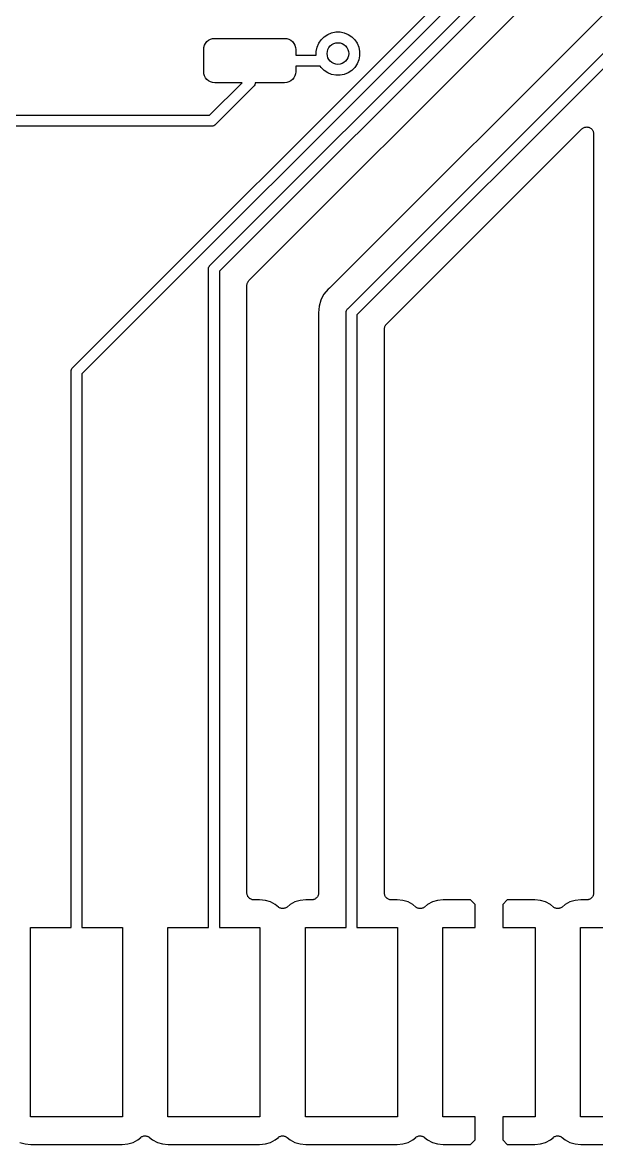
# Model space of a CAD drawing. Extents: x 2.15 to 10.02, y -5.18 to -1.32.
# Drawn here: x 2.562 to 2.979, y -3.639 to -2.823 of the extents above; entities that cross this region are included whole.
import ezdxf

# ---------------------------------------------------------------- set-up
doc = ezdxf.new("R2010")
doc.units = 0
doc.header["$MEASUREMENT"] = 0
doc.layers.add('BLACK', color=7, linetype='CONTINUOUS')

msp = doc.modelspace()

# ---------------------------------------------------------------- linework, layer by layer
at = {"layer": 'BLACK', "linetype": 'CONTINUOUS'}
for p, q in [((2.79853, -3.03128), (3.73543, -2.09438)), ((3.74202, -2.09893), (2.80512, -3.03583)), ((2.59853, -3.07409), (2.88465, -2.78798)), ((2.89123, -2.79253), (2.60512, -3.07864)), ((2.69853, -2.99951), (2.90039, -2.79765)), ((3.00552, -2.79601), (2.78526, -3.01627)), ((2.90698, -2.8022), (2.70512, -3.00406)), ((2.72658, -3.01088), (2.92025, -2.81721)), ((2.7813, -2.83344), (2.78388, -2.83171)), ((2.78388, -2.83171), (2.78674, -2.83053)), ((2.78674, -2.83053), (2.78979, -2.82992)), ((2.78979, -2.82992), (2.79289, -2.82992)), ((2.79289, -2.82992), (2.79593, -2.83053)), ((2.79593, -2.83053), (2.7988, -2.83171)), ((2.7988, -2.83171), (2.80138, -2.83344)), ((2.69386, -2.84114), (2.69432, -2.83963)), ((2.69432, -2.83963), (2.69506, -2.83823)), ((2.69506, -2.83823), (2.69606, -2.83701)), ((2.69606, -2.83701), (2.69729, -2.83601)), ((2.69729, -2.83601), (2.69868, -2.83526)), ((2.69868, -2.83526), (2.7002, -2.8348)), ((2.7002, -2.8348), (2.70177, -2.83465)), ((2.70177, -2.83465), (2.75256, -2.83465)), ((2.75256, -2.83465), (2.75413, -2.8348)), ((2.75413, -2.8348), (2.75565, -2.83526)), ((2.75565, -2.83526), (2.75704, -2.83601)), ((2.75704, -2.83601), (2.75827, -2.83701)), ((2.75827, -2.83701), (2.75927, -2.83823)), ((2.75927, -2.83823), (2.76002, -2.83963)), ((2.76002, -2.83963), (2.76047, -2.84114)), ((2.7762, -2.84108), (2.77738, -2.83821)), ((2.77738, -2.83821), (2.77911, -2.83563)), ((2.77911, -2.83563), (2.7813, -2.83344)), ((2.80138, -2.83344), (2.80357, -2.83563)), ((2.80357, -2.83563), (2.80529, -2.83821)), ((2.80529, -2.83821), (2.80648, -2.84108)), ((2.6937, -2.84272), (2.69386, -2.84114)), ((2.6937, -2.85886), (2.6937, -2.84272)), ((2.76047, -2.84114), (2.76063, -2.84272)), ((2.76063, -2.84272), (2.76063, -2.84685)), ((2.76063, -2.84685), (2.77559, -2.84685)), ((2.77559, -2.84412), (2.7762, -2.84108)), ((2.77559, -2.84685), (2.77559, -2.84412)), ((2.80648, -2.84108), (2.80709, -2.84412)), ((2.80709, -2.84722), (2.80648, -2.85026)), ((2.80709, -2.84412), (2.80709, -2.84722)), ((2.77845, -2.85472), (2.76063, -2.85472)), ((2.76063, -2.85472), (2.76063, -2.85886)), ((2.77911, -2.85571), (2.77845, -2.85472)), ((2.7813, -2.8579), (2.77911, -2.85571)), ((2.80357, -2.85571), (2.80138, -2.8579)), ((2.80529, -2.85313), (2.80357, -2.85571)), ((2.80648, -2.85026), (2.80529, -2.85313)), ((2.69386, -2.86043), (2.6937, -2.85886)), ((2.69432, -2.86195), (2.69386, -2.86043)), ((2.69506, -2.86334), (2.69432, -2.86195)), ((2.69606, -2.86457), (2.69506, -2.86334)), ((2.69729, -2.86557), (2.69606, -2.86457)), ((2.75827, -2.86457), (2.75704, -2.86557)), ((2.75927, -2.86334), (2.75827, -2.86457)), ((2.76002, -2.86195), (2.75927, -2.86334)), ((2.76047, -2.86043), (2.76002, -2.86195)), ((2.76063, -2.85886), (2.76047, -2.86043)), ((2.78388, -2.85962), (2.7813, -2.8579)), ((2.78674, -2.86081), (2.78388, -2.85962)), ((2.78979, -2.86142), (2.78674, -2.86081)), ((2.79289, -2.86142), (2.78979, -2.86142)), ((2.79593, -2.86081), (2.79289, -2.86142)), ((2.7988, -2.85962), (2.79593, -2.86081)), ((2.80138, -2.8579), (2.7988, -2.85962)), ((2.69868, -2.86631), (2.69729, -2.86557)), ((2.69798, -2.89055), (2.7216, -2.86693)), ((2.7002, -2.86677), (2.69868, -2.86631)), ((2.70177, -2.86693), (2.7002, -2.86677)), ((2.7216, -2.86693), (2.70177, -2.86693)), ((2.72981, -2.86985), (2.70253, -2.89714)), ((2.72996, -2.86973), (2.72981, -2.86985)), ((2.73045, -2.86913), (2.72996, -2.86973)), ((2.73082, -2.86844), (2.73045, -2.86913)), ((2.73093, -2.86808), (2.73082, -2.86844)), ((2.73105, -2.8677), (2.73093, -2.86808)), ((2.7311, -2.86712), (2.73105, -2.86763)), ((2.73105, -2.86763), (2.73105, -2.8677)), ((2.73112, -2.86693), (2.7311, -2.86712)), ((2.7311, -2.86712), (2.7311, -2.86712)), ((2.75256, -2.86693), (2.73112, -2.86693)), ((2.75413, -2.86677), (2.75256, -2.86693)), ((2.75565, -2.86631), (2.75413, -2.86677)), ((2.75704, -2.86557), (2.75565, -2.86631)), ((2.46738, -2.89055), (2.69798, -2.89055)), ((2.70112, -2.89814), (2.70038, -2.89837)), ((2.7018, -2.89778), (2.70112, -2.89814)), ((2.7024, -2.89729), (2.7018, -2.89778)), ((2.70253, -2.89714), (2.7024, -2.89729)), ((2.69941, -2.89843), (2.46594, -2.89843)), ((2.69961, -2.89844), (2.69941, -2.89843)), ((2.6998, -2.89843), (2.69961, -2.89844)), ((2.70038, -2.89837), (2.6998, -2.89843)), ((2.6998, -2.89843), (2.6998, -2.89843)), ((2.82658, -3.04265), (2.96871, -2.90052)), ((2.96871, -2.90052), (2.96875, -2.90048)), ((2.96875, -2.90048), (2.96876, -2.90047)), ((2.96875, -2.90048), (2.96875, -2.90048)), ((2.96875, -2.90048), (2.96875, -2.90048)), ((2.96876, -2.90047), (2.96914, -2.90017)), ((2.96914, -2.90017), (2.96951, -2.89987)), ((2.96951, -2.89987), (2.96952, -2.89986)), ((2.96951, -2.89987), (2.96951, -2.89987)), ((2.96952, -2.89986), (2.96995, -2.89964)), ((2.96995, -2.89964), (2.97037, -2.89942)), ((2.97037, -2.89942), (2.97038, -2.89942)), ((2.97038, -2.89942), (2.97039, -2.89941)), ((2.97039, -2.89941), (2.97085, -2.89928)), ((2.97085, -2.89928), (2.97131, -2.89915)), ((2.97131, -2.89915), (2.97132, -2.89914)), ((2.97132, -2.89914), (2.9718, -2.8991)), ((2.97132, -2.89914), (2.97132, -2.89914)), ((2.9718, -2.8991), (2.97228, -2.89906)), ((2.97228, -2.89906), (2.97229, -2.89906)), ((2.97229, -2.89906), (2.9723, -2.89906)), ((2.9723, -2.89906), (2.97277, -2.89911)), ((2.97277, -2.89911), (2.97325, -2.89916)), ((2.97325, -2.89916), (2.97326, -2.89916)), ((2.97326, -2.89916), (2.97327, -2.89916)), ((2.97327, -2.89916), (2.97372, -2.8993)), ((2.97372, -2.8993), (2.97418, -2.89945)), ((2.97418, -2.89945), (2.97419, -2.89945)), ((2.97419, -2.89945), (2.9742, -2.89945)), ((2.9742, -2.89945), (2.97461, -2.89968)), ((2.97461, -2.89968), (2.97504, -2.89991)), ((2.97504, -2.89991), (2.97505, -2.89992)), ((2.97505, -2.89992), (2.97505, -2.89992)), ((2.97505, -2.89992), (2.97541, -2.90022)), ((2.97541, -2.90022), (2.97579, -2.90053)), ((2.97579, -2.90053), (2.9758, -2.90054)), ((2.9758, -2.90054), (2.9758, -2.90055)), ((2.9758, -2.90055), (2.9761, -2.90091)), ((2.9761, -2.90091), (2.97641, -2.90129)), ((2.97641, -2.90129), (2.97641, -2.9013)), ((2.97641, -2.9013), (2.97642, -2.9013)), ((2.97642, -2.9013), (2.97664, -2.90172)), ((2.97664, -2.90172), (2.97687, -2.90215)), ((2.97687, -2.90215), (2.97687, -2.90216)), ((2.97687, -2.90216), (2.97687, -2.90217)), ((2.97687, -2.90217), (2.97701, -2.90262)), ((2.97701, -2.90262), (2.97715, -2.90309)), ((2.97715, -2.90309), (2.97715, -2.90309)), ((2.97715, -2.90309), (2.97715, -2.9031)), ((2.97715, -2.9031), (2.9772, -2.90358)), ((2.9772, -2.90358), (2.97724, -2.90406)), ((2.97724, -2.90406), (2.97724, -3.45638)), ((2.69723, -3.00243), (2.6973, -3.00166)), ((2.69724, -3.00262), (2.69723, -3.00243)), ((2.69724, -3.4815), (2.69724, -3.00262)), ((2.6973, -3.00166), (2.69753, -3.00092)), ((2.69753, -3.00092), (2.69789, -3.00023)), ((2.69789, -3.00023), (2.69801, -3.00009)), ((2.69801, -3.00009), (2.69838, -2.99963)), ((2.69838, -2.99963), (2.69853, -2.99951)), ((2.70512, -3.00406), (2.70512, -3.4815)), ((2.72551, -3.01247), (2.72552, -3.01245)), ((2.72552, -3.01245), (2.72575, -3.01204)), ((2.72575, -3.01204), (2.72596, -3.01163)), ((2.72596, -3.01163), (2.72598, -3.01161)), ((2.72598, -3.01161), (2.72599, -3.01159)), ((2.72599, -3.01159), (2.72629, -3.01124)), ((2.72629, -3.01124), (2.72658, -3.01088)), ((2.72512, -3.01435), (2.72517, -3.01389)), ((2.72512, -3.0144), (2.72512, -3.01435)), ((2.72512, -3.01442), (2.72512, -3.0144)), ((2.72512, -3.0144), (2.72512, -3.0144)), ((2.72512, -3.0144), (2.72512, -3.0144)), ((2.72512, -3.45638), (2.72512, -3.01442)), ((2.72517, -3.01389), (2.72522, -3.01343)), ((2.72522, -3.0134), (2.72523, -3.01338)), ((2.72522, -3.01343), (2.72522, -3.0134)), ((2.72523, -3.01338), (2.72537, -3.01293)), ((2.72537, -3.01293), (2.7255, -3.01249)), ((2.7255, -3.01249), (2.72551, -3.01247)), ((2.78417, -3.01719), (2.78118, -3.02083)), ((2.7849, -3.0166), (2.78417, -3.01719)), ((2.78505, -3.01645), (2.7849, -3.0166)), ((2.78521, -3.01631), (2.78505, -3.01645)), ((2.78526, -3.01627), (2.78521, -3.01631)), ((2.77896, -3.02499), (2.77759, -3.0295)), ((2.77902, -3.02487), (2.77896, -3.02499)), ((2.78118, -3.02083), (2.77902, -3.02487)), ((2.77902, -3.02487), (2.77902, -3.02487)), ((2.77759, -3.0295), (2.77713, -3.0342)), ((2.77713, -3.0342), (2.77722, -3.03513)), ((2.77722, -3.03513), (2.77723, -3.0352)), ((2.77723, -3.0352), (2.77722, -3.03541)), ((2.77722, -3.03541), (2.77724, -3.03562)), ((2.77724, -3.03562), (2.77724, -3.45638)), ((2.79723, -3.0342), (2.7973, -3.03342)), ((2.79724, -3.03439), (2.79723, -3.0342)), ((2.79724, -3.4815), (2.79724, -3.03439)), ((2.7973, -3.03342), (2.79753, -3.03268)), ((2.79753, -3.03268), (2.79789, -3.032)), ((2.79789, -3.032), (2.79812, -3.03172)), ((2.79812, -3.03172), (2.79838, -3.0314)), ((2.79838, -3.0314), (2.79853, -3.03128)), ((2.80512, -3.03583), (2.80512, -3.4815)), ((2.82523, -3.04514), (2.82537, -3.0447)), ((2.82537, -3.0447), (2.8255, -3.04426)), ((2.8255, -3.04426), (2.82551, -3.04424)), ((2.82551, -3.04424), (2.82552, -3.04421)), ((2.82552, -3.04421), (2.82575, -3.04381)), ((2.82575, -3.04381), (2.82596, -3.0434)), ((2.82596, -3.0434), (2.82598, -3.04338)), ((2.82598, -3.04338), (2.82599, -3.04336)), ((2.82599, -3.04336), (2.82629, -3.04301)), ((2.82629, -3.04301), (2.82658, -3.04265)), ((2.82512, -3.04611), (2.82517, -3.04565)), ((2.82512, -3.04616), (2.82512, -3.04611)), ((2.82512, -3.04617), (2.82512, -3.04616)), ((2.82512, -3.04618), (2.82512, -3.04617)), ((2.82512, -3.04617), (2.82512, -3.04617)), ((2.82512, -3.45638), (2.82512, -3.04618)), ((2.82517, -3.04565), (2.82522, -3.04519)), ((2.82522, -3.04517), (2.82523, -3.04514)), ((2.82522, -3.04519), (2.82522, -3.04517)), ((2.59723, -3.07701), (2.5973, -3.07624)), ((2.59724, -3.0772), (2.59723, -3.07701)), ((2.59724, -3.4815), (2.59724, -3.0772)), ((2.5973, -3.07624), (2.59753, -3.07549)), ((2.59753, -3.07549), (2.59789, -3.07481)), ((2.59789, -3.07481), (2.59805, -3.07462)), ((2.59805, -3.07462), (2.59838, -3.07421)), ((2.59838, -3.07421), (2.59853, -3.07409)), ((2.60512, -3.07864), (2.60512, -3.4815)), ((2.72516, -3.45684), (2.72512, -3.45638)), ((2.72521, -3.45731), (2.72516, -3.45684)), ((2.72521, -3.45733), (2.72521, -3.45731)), ((2.72521, -3.45735), (2.72521, -3.45733)), ((2.72535, -3.4578), (2.72521, -3.45735)), ((2.72548, -3.45825), (2.72535, -3.4578)), ((2.72549, -3.45826), (2.72548, -3.45825)), ((2.7255, -3.45828), (2.72549, -3.45826)), ((2.72572, -3.4587), (2.7255, -3.45828)), ((2.72593, -3.45911), (2.72572, -3.4587)), ((2.72595, -3.45913), (2.72593, -3.45911)), ((2.72595, -3.45914), (2.72595, -3.45913)), ((2.72625, -3.45951), (2.72595, -3.45914)), ((2.72655, -3.45987), (2.72625, -3.45951)), ((2.72656, -3.45988), (2.72655, -3.45987)), ((2.72657, -3.4599), (2.72656, -3.45988)), ((2.72693, -3.4602), (2.72657, -3.4599)), ((2.72729, -3.4605), (2.72693, -3.4602)), ((2.72731, -3.46051), (2.72729, -3.4605)), ((2.72732, -3.46052), (2.72731, -3.46051)), ((2.72774, -3.46074), (2.72732, -3.46052)), ((2.72815, -3.46097), (2.72774, -3.46074)), ((2.72817, -3.46098), (2.72815, -3.46097)), ((2.72818, -3.46098), (2.72817, -3.46098)), ((2.72863, -3.46112), (2.72818, -3.46098)), ((2.72908, -3.46127), (2.72863, -3.46112)), ((2.7291, -3.46127), (2.72908, -3.46127)), ((2.72911, -3.46127), (2.7291, -3.46127)), ((2.72958, -3.46132), (2.72911, -3.46127)), ((2.73005, -3.46137), (2.72958, -3.46132)), ((2.73008, -3.46137), (2.73005, -3.46137)), ((2.73012, -3.46138), (2.73008, -3.46137)), ((2.73008, -3.46137), (2.73008, -3.46137)), ((2.73008, -3.46137), (2.73008, -3.46137)), ((2.7344, -3.46138), (2.73012, -3.46138)), ((2.73857, -3.46179), (2.7344, -3.46138)), ((2.76796, -3.46138), (2.7638, -3.46179)), ((2.77224, -3.46138), (2.76796, -3.46138)), ((2.77271, -3.46133), (2.77224, -3.46138)), ((2.77318, -3.46129), (2.77271, -3.46133)), ((2.7732, -3.46128), (2.77318, -3.46129)), ((2.77322, -3.46128), (2.7732, -3.46128)), ((2.77367, -3.46114), (2.77322, -3.46128)), ((2.77412, -3.46101), (2.77367, -3.46114)), ((2.77413, -3.461), (2.77412, -3.46101)), ((2.77415, -3.461), (2.77413, -3.461)), ((2.77456, -3.46078), (2.77415, -3.461)), ((2.77498, -3.46056), (2.77456, -3.46078)), ((2.775, -3.46055), (2.77498, -3.46056)), ((2.77501, -3.46054), (2.775, -3.46055)), ((2.77538, -3.46024), (2.77501, -3.46054)), ((2.77574, -3.45995), (2.77538, -3.46024)), ((2.77575, -3.45993), (2.77574, -3.45995)), ((2.77577, -3.45992), (2.77575, -3.45993)), ((2.77607, -3.45956), (2.77577, -3.45992)), ((2.77637, -3.4592), (2.77607, -3.45956)), ((2.77638, -3.45918), (2.77637, -3.4592)), ((2.77639, -3.45917), (2.77638, -3.45918)), ((2.77661, -3.45875), (2.77639, -3.45917)), ((2.77684, -3.45834), (2.77661, -3.45875)), ((2.77685, -3.45833), (2.77684, -3.45834)), ((2.77699, -3.45786), (2.77685, -3.45831)), ((2.77685, -3.45831), (2.77685, -3.45833)), ((2.77713, -3.45741), (2.77699, -3.45786)), ((2.77714, -3.4574), (2.77713, -3.45741)), ((2.77719, -3.45691), (2.77714, -3.45738)), ((2.77714, -3.45738), (2.77714, -3.4574)), ((2.77724, -3.45644), (2.77719, -3.45691)), ((2.77724, -3.45638), (2.77724, -3.45641)), ((2.77724, -3.45641), (2.77724, -3.45641)), ((2.77724, -3.45641), (2.77724, -3.45641)), ((2.77724, -3.45641), (2.77724, -3.45644)), ((2.82516, -3.45684), (2.82512, -3.45638)), ((2.82521, -3.45731), (2.82516, -3.45684)), ((2.82521, -3.45733), (2.82521, -3.45731)), ((2.82521, -3.45735), (2.82521, -3.45733)), ((2.82535, -3.4578), (2.82521, -3.45735)), ((2.82548, -3.45825), (2.82535, -3.4578)), ((2.82549, -3.45826), (2.82548, -3.45825)), ((2.8255, -3.45828), (2.82549, -3.45826)), ((2.82572, -3.4587), (2.8255, -3.45828)), ((2.82593, -3.45911), (2.82572, -3.4587)), ((2.82595, -3.45913), (2.82593, -3.45911)), ((2.82595, -3.45914), (2.82595, -3.45913)), ((2.82625, -3.45951), (2.82595, -3.45914)), ((2.82655, -3.45987), (2.82625, -3.45951)), ((2.82656, -3.45988), (2.82655, -3.45987)), ((2.82657, -3.4599), (2.82656, -3.45988)), ((2.82693, -3.4602), (2.82657, -3.4599)), ((2.82729, -3.4605), (2.82693, -3.4602)), ((2.82731, -3.46051), (2.82729, -3.4605)), ((2.82732, -3.46052), (2.82731, -3.46051)), ((2.82774, -3.46074), (2.82732, -3.46052)), ((2.82815, -3.46097), (2.82774, -3.46074)), ((2.82817, -3.46098), (2.82815, -3.46097)), ((2.82818, -3.46098), (2.82817, -3.46098)), ((2.82863, -3.46112), (2.82818, -3.46098)), ((2.82908, -3.46127), (2.82863, -3.46112)), ((2.8291, -3.46127), (2.82908, -3.46127)), ((2.82911, -3.46127), (2.8291, -3.46127)), ((2.82958, -3.46132), (2.82911, -3.46127)), ((2.83005, -3.46137), (2.82958, -3.46132)), ((2.83008, -3.46137), (2.83005, -3.46137)), ((2.83012, -3.46138), (2.83008, -3.46137)), ((2.83008, -3.46137), (2.83008, -3.46137)), ((2.83008, -3.46137), (2.83008, -3.46137)), ((2.8344, -3.46138), (2.83012, -3.46138)), ((2.83857, -3.46179), (2.8344, -3.46138)), ((2.86795, -3.46138), (2.8638, -3.46179)), ((2.88785, -3.46148), (2.86795, -3.46138)), ((2.93441, -3.46138), (2.91451, -3.46148)), ((2.93857, -3.46179), (2.93441, -3.46138)), ((2.96796, -3.46138), (2.9638, -3.46179)), ((2.97224, -3.46138), (2.96796, -3.46138)), ((2.97271, -3.46133), (2.97224, -3.46138)), ((2.97318, -3.46129), (2.97271, -3.46133)), ((2.9732, -3.46128), (2.97318, -3.46129)), ((2.97322, -3.46128), (2.9732, -3.46128)), ((2.97367, -3.46114), (2.97322, -3.46128)), ((2.97412, -3.46101), (2.97367, -3.46114)), ((2.97413, -3.461), (2.97412, -3.46101)), ((2.97415, -3.461), (2.97413, -3.461)), ((2.97456, -3.46078), (2.97415, -3.461)), ((2.97498, -3.46056), (2.97456, -3.46078)), ((2.975, -3.46055), (2.97498, -3.46056)), ((2.97501, -3.46054), (2.975, -3.46055)), ((2.97538, -3.46024), (2.97501, -3.46054)), ((2.97574, -3.45995), (2.97538, -3.46024)), ((2.97575, -3.45993), (2.97574, -3.45995)), ((2.97577, -3.45992), (2.97575, -3.45993)), ((2.97607, -3.45956), (2.97577, -3.45992)), ((2.97637, -3.4592), (2.97607, -3.45956)), ((2.97638, -3.45918), (2.97637, -3.4592)), ((2.97639, -3.45917), (2.97638, -3.45918)), ((2.97661, -3.45875), (2.97639, -3.45917)), ((2.97684, -3.45834), (2.97661, -3.45875)), ((2.97685, -3.45833), (2.97684, -3.45834)), ((2.97699, -3.45786), (2.97685, -3.45831)), ((2.97685, -3.45831), (2.97685, -3.45833)), ((2.97713, -3.45741), (2.97699, -3.45786)), ((2.97714, -3.4574), (2.97713, -3.45741)), ((2.97719, -3.45691), (2.97714, -3.45738)), ((2.97714, -3.45738), (2.97714, -3.4574)), ((2.97724, -3.45644), (2.97719, -3.45691)), ((2.97724, -3.45638), (2.97724, -3.45641)), ((2.97724, -3.45641), (2.97724, -3.45641)), ((2.97724, -3.45641), (2.97724, -3.45641)), ((2.97724, -3.45641), (2.97724, -3.45644)), ((2.74234, -3.46293), (2.73857, -3.46179)), ((2.74581, -3.46479), (2.74234, -3.46293)), ((2.74801, -3.46659), (2.74581, -3.46479)), ((2.7484, -3.46685), (2.74801, -3.46659)), ((2.74879, -3.46711), (2.7484, -3.46685)), ((2.7488, -3.46712), (2.74879, -3.46711)), ((2.74882, -3.46713), (2.7488, -3.46712)), ((2.74925, -3.46731), (2.74882, -3.46713)), ((2.74968, -3.4675), (2.74925, -3.46731)), ((2.7497, -3.4675), (2.74968, -3.4675)), ((2.74972, -3.46751), (2.7497, -3.4675)), ((2.75018, -3.4676), (2.74972, -3.46751)), ((2.75064, -3.4677), (2.75018, -3.4676)), ((2.75066, -3.4677), (2.75064, -3.4677)), ((2.75068, -3.4677), (2.75066, -3.4677)), ((2.75115, -3.4677), (2.75068, -3.4677)), ((2.75161, -3.46771), (2.75115, -3.4677)), ((2.75163, -3.4677), (2.75161, -3.46771)), ((2.75165, -3.4677), (2.75163, -3.4677)), ((2.75211, -3.46761), (2.75165, -3.4677)), ((2.75257, -3.46753), (2.75211, -3.46761)), ((2.75259, -3.46752), (2.75257, -3.46753)), ((2.75261, -3.46752), (2.75259, -3.46752)), ((2.75304, -3.46734), (2.75261, -3.46752)), ((2.75348, -3.46717), (2.75304, -3.46734)), ((2.7535, -3.46715), (2.75348, -3.46717)), ((2.75352, -3.46715), (2.7535, -3.46715)), ((2.7539, -3.46689), (2.75352, -3.46715)), ((2.7543, -3.46663), (2.7539, -3.46689)), ((2.75433, -3.46661), (2.7543, -3.46663)), ((2.75435, -3.46659), (2.75433, -3.46661)), ((2.75433, -3.46661), (2.75433, -3.46661)), ((2.75433, -3.46661), (2.75433, -3.46661)), ((2.75655, -3.46479), (2.75435, -3.46659)), ((2.76003, -3.46293), (2.75655, -3.46479)), ((2.7638, -3.46179), (2.76003, -3.46293)), ((2.84234, -3.46293), (2.83857, -3.46179)), ((2.84581, -3.46479), (2.84234, -3.46293)), ((2.84801, -3.46659), (2.84581, -3.46479)), ((2.8484, -3.46685), (2.84801, -3.46659)), ((2.84879, -3.46711), (2.8484, -3.46685)), ((2.8488, -3.46712), (2.84879, -3.46711)), ((2.84882, -3.46713), (2.8488, -3.46712)), ((2.84925, -3.46731), (2.84882, -3.46713)), ((2.84968, -3.4675), (2.84925, -3.46731)), ((2.8497, -3.4675), (2.84968, -3.4675)), ((2.84972, -3.46751), (2.8497, -3.4675)), ((2.85018, -3.4676), (2.84972, -3.46751)), ((2.85064, -3.4677), (2.85018, -3.4676)), ((2.85066, -3.4677), (2.85064, -3.4677)), ((2.85068, -3.4677), (2.85066, -3.4677)), ((2.85115, -3.4677), (2.85068, -3.4677)), ((2.85161, -3.46771), (2.85115, -3.4677)), ((2.85163, -3.4677), (2.85161, -3.46771)), ((2.85165, -3.4677), (2.85163, -3.4677)), ((2.85211, -3.46761), (2.85165, -3.4677)), ((2.85257, -3.46753), (2.85211, -3.46761)), ((2.85259, -3.46752), (2.85257, -3.46753)), ((2.85261, -3.46752), (2.85259, -3.46752)), ((2.85304, -3.46734), (2.85261, -3.46752)), ((2.85348, -3.46717), (2.85304, -3.46734)), ((2.8535, -3.46715), (2.85348, -3.46717)), ((2.85351, -3.46715), (2.8535, -3.46715)), ((2.8539, -3.46689), (2.85351, -3.46715)), ((2.8543, -3.46663), (2.8539, -3.46689)), ((2.85433, -3.46661), (2.8543, -3.46663)), ((2.85435, -3.46659), (2.85433, -3.46661)), ((2.85433, -3.46661), (2.85433, -3.46661)), ((2.85433, -3.46661), (2.85433, -3.46661)), ((2.85655, -3.46479), (2.85435, -3.46659)), ((2.86003, -3.46293), (2.85655, -3.46479)), ((2.8638, -3.46179), (2.86003, -3.46293)), ((2.89118, -3.46482), (2.88785, -3.46148)), ((2.89118, -3.4815), (2.89118, -3.46482)), ((2.91451, -3.46148), (2.91118, -3.46482)), ((2.91118, -3.46482), (2.91118, -3.4815)), ((2.94234, -3.46293), (2.93857, -3.46179)), ((2.94581, -3.46479), (2.94234, -3.46293)), ((2.94801, -3.46659), (2.94581, -3.46479)), ((2.9484, -3.46685), (2.94801, -3.46659)), ((2.94879, -3.46711), (2.9484, -3.46685)), ((2.9488, -3.46712), (2.94879, -3.46711)), ((2.94882, -3.46713), (2.9488, -3.46712)), ((2.94925, -3.46731), (2.94882, -3.46713)), ((2.94968, -3.4675), (2.94925, -3.46731)), ((2.9497, -3.4675), (2.94968, -3.4675)), ((2.94972, -3.46751), (2.9497, -3.4675)), ((2.95018, -3.4676), (2.94972, -3.46751)), ((2.95064, -3.4677), (2.95018, -3.4676)), ((2.95066, -3.4677), (2.95064, -3.4677)), ((2.95068, -3.4677), (2.95066, -3.4677)), ((2.95115, -3.4677), (2.95068, -3.4677)), ((2.95161, -3.46771), (2.95115, -3.4677)), ((2.95163, -3.4677), (2.95161, -3.46771)), ((2.95165, -3.4677), (2.95163, -3.4677)), ((2.95211, -3.46761), (2.95165, -3.4677)), ((2.95257, -3.46753), (2.95211, -3.46761)), ((2.95259, -3.46752), (2.95257, -3.46753)), ((2.95261, -3.46752), (2.95259, -3.46752)), ((2.95304, -3.46734), (2.95261, -3.46752)), ((2.95348, -3.46717), (2.95304, -3.46734)), ((2.9535, -3.46715), (2.95348, -3.46717)), ((2.95351, -3.46715), (2.9535, -3.46715)), ((2.9539, -3.46689), (2.95351, -3.46715)), ((2.9543, -3.46663), (2.9539, -3.46689)), ((2.95433, -3.46661), (2.9543, -3.46663)), ((2.95435, -3.46659), (2.95433, -3.46661)), ((2.95433, -3.46661), (2.95433, -3.46661)), ((2.95433, -3.46661), (2.95433, -3.46661)), ((2.95655, -3.46479), (2.95435, -3.46659)), ((2.96003, -3.46293), (2.95655, -3.46479)), ((2.9638, -3.46179), (2.96003, -3.46293)), ((2.56772, -3.4815), (2.59724, -3.4815)), ((2.56772, -3.61929), (2.56772, -3.4815)), ((2.60512, -3.4815), (2.63465, -3.4815)), ((2.63465, -3.4815), (2.63465, -3.61929)), ((2.66772, -3.4815), (2.69724, -3.4815)), ((2.66772, -3.61929), (2.66772, -3.4815)), ((2.70512, -3.4815), (2.73465, -3.4815)), ((2.73465, -3.4815), (2.73465, -3.61929)), ((2.76772, -3.4815), (2.79724, -3.4815)), ((2.76772, -3.61929), (2.76772, -3.4815)), ((2.80512, -3.4815), (2.83465, -3.4815)), ((2.83465, -3.4815), (2.83465, -3.61929)), ((2.86772, -3.61929), (2.86772, -3.4815)), ((2.86772, -3.4815), (2.89118, -3.4815)), ((2.91118, -3.4815), (2.93465, -3.4815)), ((2.93465, -3.4815), (2.93465, -3.61929)), ((2.96772, -3.4815), (2.99724, -3.4815)), ((2.96772, -3.61929), (2.96772, -3.4815)), ((2.63465, -3.61929), (2.56772, -3.61929)), ((2.73465, -3.61929), (2.66772, -3.61929)), ((2.83465, -3.61929), (2.76772, -3.61929)), ((2.89118, -3.61929), (2.86772, -3.61929)), ((2.89118, -3.63597), (2.89118, -3.61929)), ((2.93465, -3.61929), (2.91118, -3.61929)), ((2.91118, -3.61929), (2.91118, -3.63597)), ((3.03465, -3.61929), (2.96772, -3.61929)), ((2.56003, -3.63786), (2.5638, -3.639)), ((2.5638, -3.639), (2.56796, -3.63941)), ((2.56796, -3.63941), (2.6344, -3.63941)), ((2.6344, -3.63941), (2.63857, -3.639)), ((2.63857, -3.639), (2.64234, -3.63786)), ((2.64234, -3.63786), (2.64581, -3.636)), ((2.64581, -3.636), (2.64801, -3.6342)), ((2.64801, -3.6342), (2.64803, -3.63418)), ((2.64803, -3.63418), (2.64806, -3.63415)), ((2.64803, -3.63418), (2.64803, -3.63418)), ((2.64803, -3.63418), (2.64803, -3.63418)), ((2.64806, -3.63415), (2.64846, -3.6339)), ((2.64846, -3.6339), (2.64885, -3.63364)), ((2.64885, -3.63364), (2.64887, -3.63363)), ((2.64887, -3.63363), (2.64888, -3.63362)), ((2.64888, -3.63362), (2.64932, -3.63345)), ((2.64932, -3.63345), (2.64975, -3.63327)), ((2.64975, -3.63327), (2.64977, -3.63327)), ((2.64977, -3.63327), (2.64979, -3.63326)), ((2.64979, -3.63326), (2.65025, -3.63317)), ((2.65025, -3.63317), (2.65071, -3.63308)), ((2.65071, -3.63308), (2.65073, -3.63308)), ((2.65073, -3.63308), (2.65075, -3.63308)), ((2.65075, -3.63308), (2.65121, -3.63309)), ((2.65121, -3.63309), (2.65168, -3.63309)), ((2.65168, -3.63309), (2.6517, -3.63309)), ((2.6517, -3.63309), (2.65172, -3.63309)), ((2.65172, -3.63309), (2.65218, -3.63319)), ((2.65218, -3.63319), (2.65264, -3.63328)), ((2.65264, -3.63328), (2.65266, -3.63329)), ((2.65266, -3.63329), (2.65268, -3.63329)), ((2.65268, -3.63329), (2.65311, -3.63347)), ((2.65311, -3.63347), (2.65354, -3.63365)), ((2.65354, -3.63365), (2.65356, -3.63367)), ((2.65356, -3.63367), (2.65358, -3.63367)), ((2.65358, -3.63367), (2.65396, -3.63394)), ((2.65396, -3.63394), (2.65435, -3.6342)), ((2.65435, -3.6342), (2.65655, -3.636)), ((2.65655, -3.636), (2.66003, -3.63786)), ((2.66003, -3.63786), (2.6638, -3.639)), ((2.6638, -3.639), (2.66796, -3.63941)), ((2.66796, -3.63941), (2.7344, -3.63941)), ((2.7344, -3.63941), (2.73857, -3.639)), ((2.73857, -3.639), (2.74234, -3.63786)), ((2.74234, -3.63786), (2.74581, -3.636)), ((2.74581, -3.636), (2.74801, -3.6342)), ((2.74801, -3.6342), (2.74803, -3.63418)), ((2.74803, -3.63418), (2.74806, -3.63415)), ((2.74803, -3.63418), (2.74803, -3.63418)), ((2.74803, -3.63418), (2.74803, -3.63418)), ((2.74806, -3.63415), (2.74846, -3.6339)), ((2.74846, -3.6339), (2.74885, -3.63364)), ((2.74885, -3.63364), (2.74887, -3.63363)), ((2.74887, -3.63363), (2.74888, -3.63362)), ((2.74888, -3.63362), (2.74932, -3.63345)), ((2.74932, -3.63345), (2.74975, -3.63327)), ((2.74975, -3.63327), (2.74977, -3.63327)), ((2.74977, -3.63327), (2.74979, -3.63326)), ((2.74979, -3.63326), (2.75025, -3.63317)), ((2.75025, -3.63317), (2.75071, -3.63308)), ((2.75071, -3.63308), (2.75073, -3.63308)), ((2.75073, -3.63308), (2.75075, -3.63308)), ((2.75075, -3.63308), (2.75121, -3.63309)), ((2.75121, -3.63309), (2.75168, -3.63309)), ((2.75168, -3.63309), (2.7517, -3.63309)), ((2.7517, -3.63309), (2.75172, -3.63309)), ((2.75172, -3.63309), (2.75218, -3.63319)), ((2.75218, -3.63319), (2.75264, -3.63328)), ((2.75264, -3.63328), (2.75266, -3.63329)), ((2.75266, -3.63329), (2.75268, -3.63329)), ((2.75268, -3.63329), (2.75311, -3.63347)), ((2.75311, -3.63347), (2.75354, -3.63365)), ((2.75354, -3.63365), (2.75356, -3.63367)), ((2.75356, -3.63367), (2.75358, -3.63367)), ((2.75358, -3.63367), (2.75396, -3.63394)), ((2.75396, -3.63394), (2.75435, -3.6342)), ((2.75435, -3.6342), (2.75655, -3.636)), ((2.75655, -3.636), (2.76003, -3.63786)), ((2.76003, -3.63786), (2.7638, -3.639)), ((2.7638, -3.639), (2.76796, -3.63941)), ((2.76796, -3.63941), (2.8344, -3.63941)), ((2.8344, -3.63941), (2.83857, -3.639)), ((2.83857, -3.639), (2.84234, -3.63786)), ((2.84234, -3.63786), (2.84581, -3.636)), ((2.84581, -3.636), (2.84801, -3.6342)), ((2.84801, -3.6342), (2.84803, -3.63418)), ((2.84803, -3.63418), (2.84806, -3.63415)), ((2.84803, -3.63418), (2.84803, -3.63418)), ((2.84803, -3.63418), (2.84803, -3.63418)), ((2.84806, -3.63415), (2.84846, -3.6339)), ((2.84846, -3.6339), (2.84885, -3.63364)), ((2.84885, -3.63364), (2.84887, -3.63363)), ((2.84887, -3.63363), (2.84888, -3.63362)), ((2.84888, -3.63362), (2.84932, -3.63345)), ((2.84932, -3.63345), (2.84975, -3.63327)), ((2.84975, -3.63327), (2.84977, -3.63327)), ((2.84977, -3.63327), (2.84979, -3.63326)), ((2.84979, -3.63326), (2.85025, -3.63317)), ((2.85025, -3.63317), (2.85071, -3.63308)), ((2.85071, -3.63308), (2.85073, -3.63308)), ((2.85073, -3.63308), (2.85075, -3.63308)), ((2.85075, -3.63308), (2.85121, -3.63309)), ((2.85121, -3.63309), (2.85168, -3.63309)), ((2.85168, -3.63309), (2.8517, -3.63309)), ((2.8517, -3.63309), (2.85172, -3.63309)), ((2.85172, -3.63309), (2.85218, -3.63319)), ((2.85218, -3.63319), (2.85264, -3.63328)), ((2.85264, -3.63328), (2.85266, -3.63329)), ((2.85266, -3.63329), (2.85268, -3.63329)), ((2.85268, -3.63329), (2.85311, -3.63347)), ((2.85311, -3.63347), (2.85354, -3.63365)), ((2.85354, -3.63365), (2.85356, -3.63367)), ((2.85356, -3.63367), (2.85358, -3.63367)), ((2.85358, -3.63367), (2.85396, -3.63394)), ((2.85396, -3.63394), (2.85435, -3.6342)), ((2.85435, -3.6342), (2.85655, -3.636)), ((2.85655, -3.636), (2.86003, -3.63786)), ((2.86003, -3.63786), (2.8638, -3.639)), ((2.8638, -3.639), (2.86795, -3.63941)), ((2.86795, -3.63941), (2.88785, -3.6393)), ((2.88785, -3.6393), (2.89118, -3.63597)), ((2.91118, -3.63597), (2.91451, -3.6393)), ((2.91451, -3.6393), (2.93441, -3.63941)), ((2.93441, -3.63941), (2.93857, -3.639)), ((2.93857, -3.639), (2.94234, -3.63786)), ((2.94234, -3.63786), (2.94581, -3.636)), ((2.94581, -3.636), (2.94801, -3.6342)), ((2.94801, -3.6342), (2.94803, -3.63418)), ((2.94803, -3.63418), (2.94806, -3.63415)), ((2.94803, -3.63418), (2.94803, -3.63418)), ((2.94803, -3.63418), (2.94803, -3.63418)), ((2.94806, -3.63415), (2.94846, -3.6339)), ((2.94846, -3.6339), (2.94885, -3.63364)), ((2.94885, -3.63364), (2.94887, -3.63363)), ((2.94887, -3.63363), (2.94888, -3.63362)), ((2.94888, -3.63362), (2.94932, -3.63345)), ((2.94932, -3.63345), (2.94975, -3.63327)), ((2.94975, -3.63327), (2.94977, -3.63327)), ((2.94977, -3.63327), (2.94979, -3.63326)), ((2.94979, -3.63326), (2.95025, -3.63317)), ((2.95025, -3.63317), (2.95071, -3.63308)), ((2.95071, -3.63308), (2.95073, -3.63308)), ((2.95073, -3.63308), (2.95075, -3.63308)), ((2.95075, -3.63308), (2.95121, -3.63309)), ((2.95121, -3.63309), (2.95168, -3.63309)), ((2.95168, -3.63309), (2.9517, -3.63309)), ((2.9517, -3.63309), (2.95172, -3.63309)), ((2.95172, -3.63309), (2.95218, -3.63319)), ((2.95218, -3.63319), (2.95264, -3.63328)), ((2.95264, -3.63328), (2.95266, -3.63329)), ((2.95266, -3.63329), (2.95268, -3.63329)), ((2.95268, -3.63329), (2.95311, -3.63347)), ((2.95311, -3.63347), (2.95354, -3.63365)), ((2.95354, -3.63365), (2.95356, -3.63367)), ((2.95356, -3.63367), (2.95358, -3.63367)), ((2.95358, -3.63367), (2.95396, -3.63394)), ((2.95396, -3.63394), (2.95435, -3.6342)), ((2.95435, -3.6342), (2.95655, -3.636)), ((2.95655, -3.636), (2.96003, -3.63786)), ((2.96003, -3.63786), (2.9638, -3.639)), ((2.9638, -3.639), (2.96796, -3.63941)), ((2.96796, -3.63941), (3.015, -3.63941))]:
    msp.add_line(p, q, dxfattribs=at)
at = {"layer": 'BLACK'}
msp.add_circle((2.79134, -2.84567), 0.00787, dxfattribs=at)

doc.saveas('drawing.dxf')
